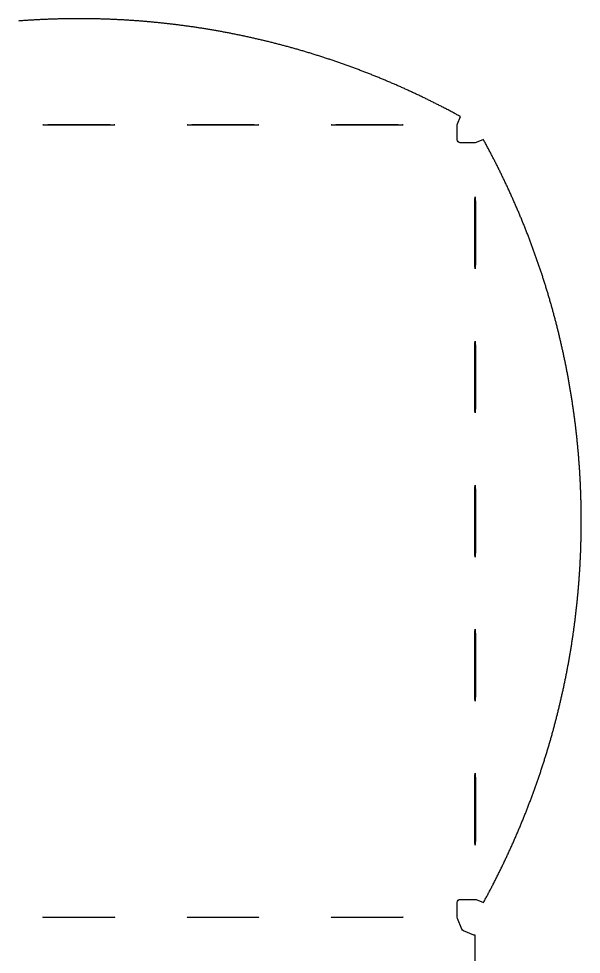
# Model space of a CAD drawing. Header units: metres. Extents: x -73 to 372, y -34 to 331.
# Drawn here: x 133.1 to 169.1, y 142.8 to 202.8 of the extents above; entities that cross this region are included whole.
import ezdxf

# ---------------------------------------------------------------- set-up
doc = ezdxf.new("R2010")
doc.units = ezdxf.units.M

msp = doc.modelspace()

# ---------------------------------------------------------------- linework, layer by layer
for points in [[(162.34, 95.522), (162.34, 144.017), (162.263, 144.032), (161.589, 144.311), (161.525, 144.354), (161.481, 144.419), (161.202, 145.093), (161.187, 145.169), (161.187, 146.122), (161.202, 146.199), (161.246, 146.264), (161.31, 146.307), (161.387, 146.322), (162.34, 146.322), (162.416, 146.307), (162.873, 146.117), (162.902, 146.17), (162.902, 146.17), (162.933, 146.226), (162.933, 146.226), (162.963, 146.282), (162.963, 146.282), (162.994, 146.338), (162.994, 146.338), (163.024, 146.394), (163.024, 146.394), (163.054, 146.45), (163.054, 146.45), (163.085, 146.506), (163.085, 146.506), (163.115, 146.562), (163.115, 146.562), (163.145, 146.618), (163.145, 146.618), (163.175, 146.674), (163.175, 146.674), (163.205, 146.731), (163.205, 146.731), (163.235, 146.787), (163.235, 146.787), (163.264, 146.843), (163.264, 146.843), (163.294, 146.9), (163.294, 146.9), (163.324, 146.956), (163.324, 146.956), (163.353, 147.013), (163.353, 147.013), (163.383, 147.069), (163.383, 147.069), (163.412, 147.126), (163.412, 147.126), (163.442, 147.182), (163.442, 147.182), (163.471, 147.239), (163.471, 147.239), (163.5, 147.296), (163.5, 147.296), (163.53, 147.352), (163.53, 147.352), (163.559, 147.409), (163.559, 147.409), (163.588, 147.466), (163.588, 147.466), (163.617, 147.522), (163.617, 147.522), (163.646, 147.579), (163.646, 147.579), (163.674, 147.636), (163.674, 147.636), (163.703, 147.693), (163.703, 147.693), (163.732, 147.75), (163.732, 147.75), (163.76, 147.807), (163.76, 147.807), (163.789, 147.864), (163.789, 147.864), (163.817, 147.921), (163.817, 147.921), (163.846, 147.978), (163.846, 147.978), (163.874, 148.035), (163.874, 148.035), (163.902, 148.092), (163.902, 148.092), (163.93, 148.15), (163.93, 148.15), (163.959, 148.207), (163.959, 148.207), (163.987, 148.264), (163.987, 148.264), (164.015, 148.321), (164.015, 148.321), (164.042, 148.379), (164.042, 148.379), (164.07, 148.436), (164.07, 148.436), (164.098, 148.493), (164.098, 148.493), (164.126, 148.551), (164.126, 148.551), (164.153, 148.608), (164.153, 148.608), (164.181, 148.666), (164.181, 148.666), (164.208, 148.723), (164.208, 148.723), (164.236, 148.781), (164.236, 148.781), (164.263, 148.839), (164.263, 148.839), (164.29, 148.896), (164.29, 148.896), (164.317, 148.954), (164.317, 148.954), (164.344, 149.012), (164.344, 149.012), (164.371, 149.069), (164.371, 149.069), (164.398, 149.127), (164.398, 149.127), (164.425, 149.185), (164.425, 149.185), (164.452, 149.243), (164.452, 149.243), (164.479, 149.301), (164.479, 149.301), (164.505, 149.359), (164.505, 149.359), (164.532, 149.416), (164.532, 149.416), (164.558, 149.474), (164.558, 149.474), (164.585, 149.532), (164.585, 149.532), (164.611, 149.59), (164.611, 149.59), (164.638, 149.649), (164.638, 149.649), (164.664, 149.707), (164.664, 149.707), (164.69, 149.765), (164.69, 149.765), (164.716, 149.823), (164.716, 149.823), (164.742, 149.881), (164.742, 149.881), (164.768, 149.939), (164.768, 149.939), (164.794, 149.998), (164.794, 149.998), (164.82, 150.056), (164.82, 150.056), (164.845, 150.114), (164.845, 150.114), (164.871, 150.173), (164.871, 150.173), (164.896, 150.231), (164.896, 150.231), (164.922, 150.29), (164.922, 150.29), (164.947, 150.348), (164.947, 150.348), (164.973, 150.407), (164.973, 150.407), (164.998, 150.465), (164.998, 150.465), (165.023, 150.524), (165.023, 150.524), (165.048, 150.582), (165.048, 150.582), (165.073, 150.641), (165.073, 150.641), (165.098, 150.699), (165.098, 150.699), (165.123, 150.758), (165.123, 150.758), (165.148, 150.817), (165.148, 150.817), (165.173, 150.876), (165.173, 150.876), (165.197, 150.934), (165.197, 150.934), (165.222, 150.993), (165.222, 150.993), (165.247, 151.052), (165.247, 151.052), (165.271, 151.111), (165.271, 151.111), (165.295, 151.17), (165.295, 151.17), (165.32, 151.229), (165.32, 151.229), (165.344, 151.288), (165.344, 151.288), (165.368, 151.347), (165.368, 151.347), (165.392, 151.406), (165.392, 151.406), (165.416, 151.465), (165.416, 151.465), (165.44, 151.524), (165.44, 151.524), (165.464, 151.583), (165.464, 151.583), (165.488, 151.642), (165.488, 151.642), (165.512, 151.701), (165.512, 151.701), (165.535, 151.761), (165.535, 151.761), (165.559, 151.82), (165.559, 151.82), (165.582, 151.879), (165.582, 151.879), (165.606, 151.938), (165.606, 151.938), (165.629, 151.998), (165.629, 151.998), (165.652, 152.057), (165.652, 152.057), (165.675, 152.116), (165.675, 152.116), (165.699, 152.176), (165.699, 152.176), (165.722, 152.235), (165.722, 152.235), (165.745, 152.295), (165.745, 152.295), (165.767, 152.354), (165.767, 152.354), (165.79, 152.414), (165.79, 152.414), (165.813, 152.473), (165.813, 152.473), (165.836, 152.533), (165.836, 152.533), (165.858, 152.592), (165.858, 152.592), (165.881, 152.652), (165.881, 152.652), (165.903, 152.712), (165.903, 152.712), (165.926, 152.771), (165.926, 152.771), (165.948, 152.831), (165.948, 152.831), (165.97, 152.891), (165.97, 152.891), (165.992, 152.951), (165.992, 152.951), (166.014, 153.011), (166.014, 153.011), (166.036, 153.07), (166.036, 153.07), (166.058, 153.13), (166.058, 153.13), (166.08, 153.19), (166.08, 153.19), (166.102, 153.25), (166.102, 153.25), (166.124, 153.31), (166.124, 153.31), (166.145, 153.37), (166.145, 153.37), (166.167, 153.43), (166.167, 153.43), (166.188, 153.49), (166.188, 153.49), (166.21, 153.55), (166.21, 153.55), (166.231, 153.61), (166.231, 153.61), (166.252, 153.67), (166.252, 153.67), (166.273, 153.73), (166.273, 153.73), (166.294, 153.79), (166.294, 153.79), (166.316, 153.851), (166.316, 153.851), (166.336, 153.911), (166.336, 153.911), (166.357, 153.971), (166.357, 153.971), (166.378, 154.031), (166.378, 154.031), (166.399, 154.092), (166.399, 154.092), (166.419, 154.152), (166.419, 154.152), (166.44, 154.212), (166.44, 154.212), (166.461, 154.273), (166.461, 154.273), (166.481, 154.333), (166.481, 154.333), (166.501, 154.393), (166.501, 154.394), (166.522, 154.454), (166.522, 154.454), (166.542, 154.514), (166.542, 154.514), (166.562, 154.575), (166.562, 154.575), (166.582, 154.635), (166.582, 154.635), (166.602, 154.696), (166.602, 154.696), (166.622, 154.757), (166.622, 154.757), (166.642, 154.817), (166.642, 154.817), (166.661, 154.878), (166.661, 154.878), (166.681, 154.938), (166.681, 154.938), (166.7, 154.999), (166.7, 154.999), (166.72, 155.06), (166.72, 155.06), (166.739, 155.12), (166.739, 155.12), (166.759, 155.181), (166.759, 155.181), (166.778, 155.242), (166.778, 155.242), (166.797, 155.303), (166.797, 155.303), (166.816, 155.364), (166.816, 155.364), (166.835, 155.424), (166.835, 155.424), (166.854, 155.485), (166.854, 155.485), (166.873, 155.546), (166.873, 155.546), (166.892, 155.607), (166.892, 155.607), (166.911, 155.668), (166.911, 155.668), (166.929, 155.729), (166.929, 155.729), (166.948, 155.79), (166.948, 155.79), (166.967, 155.851), (166.967, 155.851), (166.985, 155.912), (166.985, 155.912), (167.003, 155.973), (167.003, 155.973), (167.022, 156.034), (167.022, 156.034), (167.04, 156.095), (167.04, 156.095), (167.058, 156.156), (167.058, 156.156), (167.076, 156.217), (167.076, 156.217), (167.094, 156.279), (167.094, 156.279), (167.112, 156.34), (167.112, 156.34), (167.13, 156.401), (167.13, 156.401), (167.147, 156.462), (167.147, 156.462), (167.165, 156.524), (167.165, 156.524), (167.183, 156.585), (167.183, 156.585), (167.2, 156.646), (167.2, 156.646), (167.218, 156.707), (167.218, 156.707), (167.235, 156.769), (167.235, 156.769), (167.252, 156.83), (167.252, 156.83), (167.269, 156.891), (167.269, 156.891), (167.287, 156.953), (167.287, 156.953), (167.304, 157.014), (167.304, 157.014), (167.321, 157.076), (167.321, 157.076), (167.337, 157.137), (167.337, 157.137), (167.354, 157.199), (167.354, 157.199), (167.371, 157.26), (167.371, 157.26), (167.388, 157.322), (167.388, 157.322), (167.404, 157.383), (167.404, 157.383), (167.421, 157.445), (167.421, 157.445), (167.437, 157.506), (167.437, 157.507), (167.454, 157.568), (167.454, 157.568), (167.47, 157.63), (167.47, 157.63), (167.486, 157.691), (167.486, 157.691), (167.502, 157.753), (167.502, 157.753), (167.518, 157.815), (167.518, 157.815), (167.534, 157.876), (167.534, 157.877), (167.55, 157.938), (167.55, 157.938), (167.566, 158), (167.566, 158), (167.582, 158.062), (167.582, 158.062), (167.597, 158.124), (167.597, 158.124), (167.613, 158.185), (167.613, 158.185), (167.628, 158.247), (167.628, 158.247), (167.644, 158.309), (167.644, 158.309), (167.659, 158.371), (167.659, 158.371), (167.674, 158.433), (167.674, 158.433), (167.69, 158.495), (167.69, 158.495), (167.705, 158.557), (167.705, 158.557), (167.72, 158.619), (167.72, 158.619), (167.735, 158.681), (167.735, 158.681), (167.75, 158.743), (167.75, 158.743), (167.764, 158.805), (167.764, 158.805), (167.779, 158.867), (167.779, 158.867), (167.794, 158.929), (167.794, 158.929), (167.808, 158.991), (167.808, 158.991), (167.823, 159.053), (167.823, 159.053), (167.837, 159.115), (167.837, 159.115), (167.852, 159.177), (167.852, 159.177), (167.866, 159.239), (167.866, 159.239), (167.88, 159.301), (167.88, 159.301), (167.894, 159.363), (167.894, 159.364), (167.908, 159.426), (167.908, 159.426), (167.922, 159.488), (167.922, 159.488), (167.936, 159.55), (167.936, 159.55), (167.95, 159.612), (167.95, 159.612), (167.963, 159.675), (167.963, 159.675), (167.977, 159.737), (167.977, 159.737), (167.991, 159.799), (167.991, 159.799), (168.004, 159.861), (168.004, 159.861), (168.018, 159.924), (168.018, 159.924), (168.031, 159.986), (168.031, 159.986), (168.044, 160.049), (168.044, 160.049), (168.057, 160.111), (168.057, 160.111), (168.07, 160.173), (168.07, 160.173), (168.083, 160.236), (168.083, 160.236), (168.096, 160.298), (168.096, 160.298), (168.109, 160.361), (168.109, 160.361), (168.122, 160.423), (168.122, 160.423), (168.135, 160.485), (168.135, 160.485), (168.147, 160.548), (168.147, 160.548), (168.16, 160.61), (168.16, 160.61), (168.172, 160.673), (168.172, 160.673), (168.185, 160.736), (168.185, 160.736), (168.197, 160.798), (168.197, 160.798), (168.209, 160.861), (168.209, 160.861), (168.221, 160.923), (168.221, 160.923), (168.233, 160.986), (168.233, 160.986), (168.245, 161.048), (168.245, 161.048), (168.257, 161.111), (168.257, 161.111), (168.269, 161.174), (168.269, 161.174), (168.281, 161.236), (168.281, 161.236), (168.292, 161.299), (168.292, 161.299), (168.304, 161.362), (168.304, 161.362), (168.316, 161.424), (168.316, 161.424), (168.327, 161.487), (168.327, 161.487), (168.338, 161.55), (168.338, 161.55), (168.35, 161.613), (168.35, 161.613), (168.361, 161.675), (168.361, 161.675), (168.372, 161.738), (168.372, 161.738), (168.383, 161.801), (168.383, 161.801), (168.394, 161.864), (168.394, 161.864), (168.405, 161.927), (168.405, 161.927), (168.416, 161.989), (168.416, 161.989), (168.426, 162.052), (168.426, 162.052), (168.437, 162.115), (168.437, 162.115), (168.448, 162.178), (168.448, 162.178), (168.458, 162.241), (168.458, 162.241), (168.469, 162.304), (168.469, 162.304), (168.479, 162.367), (168.479, 162.367), (168.489, 162.43), (168.489, 162.43), (168.499, 162.492), (168.499, 162.492), (168.509, 162.555), (168.509, 162.555), (168.519, 162.618), (168.519, 162.618), (168.529, 162.681), (168.529, 162.681), (168.539, 162.744), (168.539, 162.744), (168.549, 162.807), (168.549, 162.807), (168.559, 162.87), (168.559, 162.87), (168.568, 162.933), (168.568, 162.933), (168.578, 162.996), (168.578, 162.996), (168.587, 163.059), (168.587, 163.059), (168.597, 163.122), (168.597, 163.122), (168.606, 163.186), (168.606, 163.186), (168.615, 163.249), (168.615, 163.249), (168.624, 163.312), (168.624, 163.312), (168.633, 163.375), (168.633, 163.375), (168.642, 163.438), (168.642, 163.438), (168.651, 163.501), (168.651, 163.501), (168.66, 163.564), (168.66, 163.564), (168.669, 163.627), (168.669, 163.627), (168.678, 163.69), (168.678, 163.69), (168.686, 163.754), (168.686, 163.754), (168.695, 163.817), (168.695, 163.817), (168.703, 163.88), (168.703, 163.88), (168.711, 163.943), (168.711, 163.943), (168.72, 164.006), (168.72, 164.006), (168.728, 164.07), (168.728, 164.07), (168.736, 164.133), (168.736, 164.133), (168.744, 164.196), (168.744, 164.196), (168.752, 164.259), (168.752, 164.259), (168.76, 164.323), (168.76, 164.323), (168.768, 164.386), (168.768, 164.386), (168.775, 164.449), (168.775, 164.449), (168.783, 164.512), (168.783, 164.512), (168.791, 164.576), (168.791, 164.576), (168.798, 164.639), (168.798, 164.639), (168.806, 164.702), (168.806, 164.702), (168.813, 164.766), (168.813, 164.766), (168.82, 164.829), (168.82, 164.829), (168.827, 164.892), (168.827, 164.892), (168.834, 164.956), (168.834, 164.956), (168.841, 165.019), (168.841, 165.019), (168.848, 165.082), (168.848, 165.083), (168.855, 165.146), (168.855, 165.146), (168.862, 165.209), (168.862, 165.209), (168.869, 165.273), (168.869, 165.273), (168.875, 165.336), (168.875, 165.336), (168.882, 165.399), (168.882, 165.399), (168.888, 165.463), (168.888, 165.463), (168.895, 165.526), (168.895, 165.526), (168.901, 165.59), (168.901, 165.59), (168.907, 165.653), (168.907, 165.653), (168.913, 165.717), (168.913, 165.717), (168.919, 165.78), (168.919, 165.78), (168.925, 165.844), (168.925, 165.844), (168.931, 165.907), (168.931, 165.907), (168.937, 165.971), (168.937, 165.971), (168.943, 166.034), (168.943, 166.034), (168.948, 166.098), (168.948, 166.098), (168.954, 166.161), (168.954, 166.161), (168.959, 166.225), (168.959, 166.225), (168.965, 166.288), (168.965, 166.288), (168.97, 166.352), (168.97, 166.352), (168.975, 166.415), (168.975, 166.415), (168.981, 166.479), (168.981, 166.479), (168.986, 166.542), (168.986, 166.542), (168.991, 166.606), (168.991, 166.606), (168.996, 166.669), (168.996, 166.669), (169, 166.733), (169, 166.733), (169.005, 166.796), (169.005, 166.796), (169.01, 166.86), (169.01, 166.86), (169.015, 166.924), (169.015, 166.924), (169.019, 166.987), (169.019, 166.987), (169.024, 167.051), (169.024, 167.051), (169.028, 167.114), (169.028, 167.114), (169.032, 167.178), (169.032, 167.178), (169.036, 167.242), (169.036, 167.242), (169.041, 167.305), (169.041, 167.305), (169.045, 167.369), (169.045, 167.369), (169.049, 167.432), (169.049, 167.433), (169.052, 167.496), (169.052, 167.496), (169.056, 167.56), (169.056, 167.56), (169.06, 167.623), (169.06, 167.623), (169.064, 167.687), (169.064, 167.687), (169.067, 167.751), (169.067, 167.751), (169.071, 167.814), (169.071, 167.814), (169.074, 167.878), (169.074, 167.878), (169.077, 167.942), (169.077, 167.942), (169.081, 168.005), (169.081, 168.005), (169.084, 168.069), (169.084, 168.069), (169.087, 168.133), (169.087, 168.133), (169.09, 168.196), (169.09, 168.196), (169.093, 168.26), (169.093, 168.26), (169.096, 168.324), (169.096, 168.324), (169.099, 168.387), (169.099, 168.387), (169.101, 168.451), (169.101, 168.451), (169.104, 168.515), (169.104, 168.515), (169.106, 168.578), (169.106, 168.579), (169.109, 168.642), (169.109, 168.642), (169.111, 168.706), (169.111, 168.706), (169.114, 168.77), (169.114, 168.77), (169.116, 168.833), (169.116, 168.833), (169.118, 168.897), (169.118, 168.897), (169.12, 168.961), (169.12, 168.961), (169.122, 169.024), (169.122, 169.024), (169.124, 169.088), (169.124, 169.088), (169.126, 169.152), (169.126, 169.152), (169.127, 169.216), (169.127, 169.216), (169.129, 169.279), (169.129, 169.279), (169.131, 169.343), (169.131, 169.343), (169.132, 169.407), (169.132, 169.407), (169.134, 169.471), (169.134, 169.471), (169.135, 169.534), (169.135, 169.534), (169.136, 169.598), (169.136, 169.598), (169.137, 169.662), (169.137, 169.662), (169.138, 169.726), (169.138, 169.726), (169.14, 169.789), (169.14, 169.789), (169.14, 169.853), (169.14, 169.853), (169.141, 169.917), (169.141, 169.917), (169.142, 169.98), (169.142, 169.981), (169.143, 170.044), (169.143, 170.044), (169.143, 170.108), (169.143, 170.108), (169.144, 170.172), (169.144, 170.172), (169.144, 170.235), (169.144, 170.235), (169.145, 170.299), (169.145, 170.299), (169.145, 170.363), (169.145, 170.363), (169.145, 170.427), (169.145, 170.427), (169.145, 170.49), (169.145, 170.49), (169.146, 170.554), (169.146, 170.554), (169.145, 170.618), (169.145, 170.618), (169.145, 170.682), (169.145, 170.682), (169.145, 170.745), (169.145, 170.745), (169.145, 170.809), (169.145, 170.809), (169.145, 170.873), (169.145, 170.873), (169.144, 170.937), (169.144, 170.937), (169.144, 171), (169.144, 171), (169.143, 171.064), (169.143, 171.064), (169.142, 171.128), (169.142, 171.128), (169.142, 171.192), (169.142, 171.192), (169.141, 171.255), (169.141, 171.255), (169.14, 171.319), (169.14, 171.319), (169.139, 171.383), (169.139, 171.383), (169.138, 171.447), (169.138, 171.447), (169.137, 171.51), (169.137, 171.51), (169.136, 171.574), (169.136, 171.574), (169.134, 171.638), (169.134, 171.638), (169.133, 171.702), (169.133, 171.702), (169.131, 171.765), (169.131, 171.765), (169.13, 171.829), (169.13, 171.829), (169.128, 171.893), (169.128, 171.893), (169.127, 171.957), (169.127, 171.957), (169.125, 172.02), (169.125, 172.02), (169.123, 172.084), (169.123, 172.084), (169.121, 172.148), (169.121, 172.148), (169.119, 172.211), (169.119, 172.211), (169.117, 172.275), (169.117, 172.275), (169.115, 172.339), (169.115, 172.339), (169.112, 172.403), (169.112, 172.403), (169.11, 172.466), (169.11, 172.466), (169.108, 172.53), (169.108, 172.53), (169.105, 172.594), (169.105, 172.594), (169.103, 172.657), (169.103, 172.657), (169.1, 172.721), (169.1, 172.721), (169.097, 172.785), (169.097, 172.785), (169.094, 172.848), (169.094, 172.848), (169.091, 172.912), (169.091, 172.912), (169.088, 172.976), (169.088, 172.976), (169.085, 173.039), (169.085, 173.039), (169.082, 173.103), (169.082, 173.103), (169.079, 173.167), (169.079, 173.167), (169.076, 173.23), (169.076, 173.23), (169.072, 173.294), (169.072, 173.294), (169.069, 173.358), (169.069, 173.358), (169.065, 173.421), (169.065, 173.421), (169.062, 173.485), (169.062, 173.485), (169.058, 173.549), (169.058, 173.549), (169.054, 173.612), (169.054, 173.612), (169.05, 173.676), (169.05, 173.676), (169.046, 173.74), (169.046, 173.74), (169.042, 173.803), (169.042, 173.803), (169.038, 173.867), (169.038, 173.867), (169.034, 173.93), (169.034, 173.931), (169.03, 173.994), (169.03, 173.994), (169.026, 174.058), (169.026, 174.058), (169.021, 174.121), (169.021, 174.121), (169.017, 174.185), (169.017, 174.185), (169.012, 174.248), (169.012, 174.248), (169.007, 174.312), (169.007, 174.312), (169.003, 174.376), (169.003, 174.376), (168.998, 174.439), (168.998, 174.439), (168.993, 174.503), (168.993, 174.503), (168.988, 174.566), (168.988, 174.566), (168.983, 174.63), (168.983, 174.63), (168.978, 174.693), (168.978, 174.693), (168.973, 174.757), (168.973, 174.757), (168.967, 174.82), (168.967, 174.82), (168.962, 174.884), (168.962, 174.884), (168.957, 174.948), (168.957, 174.948), (168.951, 175.011), (168.951, 175.011), (168.945, 175.075), (168.945, 175.075), (168.94, 175.138), (168.94, 175.138), (168.934, 175.201), (168.934, 175.202), (168.928, 175.265), (168.928, 175.265), (168.922, 175.328), (168.922, 175.328), (168.916, 175.392), (168.916, 175.392), (168.91, 175.455), (168.91, 175.455), (168.904, 175.519), (168.904, 175.519), (168.898, 175.582), (168.898, 175.582), (168.891, 175.646), (168.891, 175.646), (168.885, 175.709), (168.885, 175.709), (168.878, 175.773), (168.878, 175.773), (168.872, 175.836), (168.872, 175.836), (168.865, 175.899), (168.865, 175.899), (168.858, 175.963), (168.858, 175.963), (168.852, 176.026), (168.852, 176.026), (168.845, 176.09), (168.845, 176.09), (168.838, 176.153), (168.838, 176.153), (168.831, 176.216), (168.831, 176.216), (168.824, 176.28), (168.824, 176.28), (168.816, 176.343), (168.816, 176.343), (168.809, 176.406), (168.809, 176.406), (168.802, 176.47), (168.802, 176.47), (168.794, 176.533), (168.794, 176.533), (168.787, 176.596), (168.787, 176.596), (168.779, 176.659), (168.779, 176.66), (168.771, 176.723), (168.771, 176.723), (168.764, 176.786), (168.764, 176.786), (168.756, 176.849), (168.756, 176.849), (168.748, 176.913), (168.748, 176.913), (168.74, 176.976), (168.74, 176.976), (168.732, 177.039), (168.732, 177.039), (168.724, 177.102), (168.724, 177.102), (168.715, 177.165), (168.715, 177.166), (168.707, 177.229), (168.707, 177.229), (168.699, 177.292), (168.699, 177.292), (168.69, 177.355), (168.69, 177.355), (168.682, 177.418), (168.682, 177.418), (168.673, 177.481), (168.673, 177.481), (168.664, 177.545), (168.664, 177.545), (168.656, 177.608), (168.656, 177.608), (168.647, 177.671), (168.647, 177.671), (168.638, 177.734), (168.638, 177.734), (168.629, 177.797), (168.629, 177.797), (168.62, 177.86), (168.62, 177.86), (168.61, 177.923), (168.61, 177.923), (168.601, 177.986), (168.601, 177.986), (168.592, 178.049), (168.592, 178.049), (168.582, 178.112), (168.582, 178.112), (168.573, 178.175), (168.573, 178.175), (168.563, 178.238), (168.563, 178.238), (168.554, 178.301), (168.554, 178.302), (168.544, 178.364), (168.544, 178.365), (168.534, 178.427), (168.534, 178.427), (168.524, 178.49), (168.524, 178.49), (168.514, 178.553), (168.514, 178.553), (168.504, 178.616), (168.504, 178.616), (168.494, 178.679), (168.494, 178.679), (168.484, 178.742), (168.484, 178.742), (168.473, 178.805), (168.473, 178.805), (168.463, 178.868), (168.463, 178.868), (168.453, 178.931), (168.453, 178.931), (168.442, 178.994), (168.442, 178.994), (168.432, 179.057), (168.432, 179.057), (168.421, 179.12), (168.421, 179.12), (168.41, 179.182), (168.41, 179.182), (168.399, 179.245), (168.399, 179.245), (168.388, 179.308), (168.388, 179.308), (168.377, 179.371), (168.377, 179.371), (168.366, 179.434), (168.366, 179.434), (168.355, 179.496), (168.355, 179.496), (168.344, 179.559), (168.344, 179.559), (168.332, 179.622), (168.332, 179.622), (168.321, 179.685), (168.321, 179.685), (168.31, 179.747), (168.31, 179.747), (168.298, 179.81), (168.298, 179.81), (168.286, 179.873), (168.286, 179.873), (168.275, 179.935), (168.275, 179.935), (168.263, 179.998), (168.263, 179.998), (168.251, 180.061), (168.251, 180.061), (168.239, 180.123), (168.239, 180.123), (168.227, 180.186), (168.227, 180.186), (168.215, 180.248), (168.215, 180.248), (168.203, 180.311), (168.203, 180.311), (168.19, 180.373), (168.19, 180.374), (168.178, 180.436), (168.178, 180.436), (168.166, 180.499), (168.166, 180.499), (168.153, 180.561), (168.153, 180.561), (168.141, 180.624), (168.141, 180.624), (168.128, 180.686), (168.128, 180.686), (168.115, 180.749), (168.115, 180.749), (168.102, 180.811), (168.102, 180.811), (168.09, 180.873), (168.09, 180.873), (168.077, 180.936), (168.077, 180.936), (168.064, 180.998), (168.064, 180.998), (168.05, 181.061), (168.05, 181.061), (168.037, 181.123), (168.037, 181.123), (168.024, 181.185), (168.024, 181.185), (168.011, 181.248), (168.011, 181.248), (167.997, 181.31), (167.997, 181.31), (167.984, 181.372), (167.984, 181.372), (167.97, 181.435), (167.97, 181.435), (167.956, 181.497), (167.956, 181.497), (167.943, 181.559), (167.943, 181.559), (167.929, 181.621), (167.929, 181.621), (167.915, 181.684), (167.915, 181.684), (167.901, 181.746), (167.901, 181.746), (167.887, 181.808), (167.887, 181.808), (167.873, 181.87), (167.873, 181.87), (167.858, 181.932), (167.858, 181.932), (167.844, 181.994), (167.844, 181.994), (167.83, 182.056), (167.83, 182.056), (167.815, 182.119), (167.815, 182.119), (167.801, 182.181), (167.801, 182.181), (167.786, 182.243), (167.786, 182.243), (167.771, 182.305), (167.771, 182.305), (167.757, 182.367), (167.757, 182.367), (167.742, 182.429), (167.742, 182.429), (167.727, 182.491), (167.727, 182.491), (167.712, 182.553), (167.712, 182.553), (167.697, 182.615), (167.697, 182.615), (167.682, 182.676), (167.682, 182.676), (167.666, 182.738), (167.666, 182.738), (167.651, 182.8), (167.651, 182.8), (167.636, 182.862), (167.636, 182.862), (167.62, 182.924), (167.62, 182.924), (167.605, 182.986), (167.605, 182.986), (167.589, 183.048), (167.589, 183.048), (167.573, 183.109), (167.573, 183.109), (167.558, 183.171), (167.558, 183.171), (167.542, 183.233), (167.542, 183.233), (167.526, 183.295), (167.526, 183.295), (167.51, 183.356), (167.51, 183.356), (167.494, 183.418), (167.494, 183.418), (167.478, 183.48), (167.478, 183.48), (167.461, 183.541), (167.461, 183.541), (167.445, 183.603), (167.445, 183.603), (167.429, 183.665), (167.429, 183.665), (167.412, 183.726), (167.412, 183.726), (167.396, 183.788), (167.396, 183.788), (167.379, 183.849), (167.379, 183.849), (167.362, 183.911), (167.362, 183.911), (167.346, 183.972), (167.346, 183.972), (167.329, 184.034), (167.329, 184.034), (167.312, 184.095), (167.312, 184.095), (167.295, 184.157), (167.295, 184.157), (167.278, 184.218), (167.278, 184.218), (167.26, 184.279), (167.26, 184.279), (167.243, 184.341), (167.243, 184.341), (167.226, 184.402), (167.226, 184.402), (167.209, 184.464), (167.209, 184.464), (167.191, 184.525), (167.191, 184.525), (167.174, 184.586), (167.174, 184.586), (167.156, 184.647), (167.156, 184.647), (167.138, 184.709), (167.138, 184.709), (167.12, 184.77), (167.12, 184.77), (167.103, 184.831), (167.103, 184.831), (167.085, 184.892), (167.085, 184.892), (167.067, 184.953), (167.067, 184.953), (167.049, 185.015), (167.049, 185.015), (167.03, 185.076), (167.03, 185.076), (167.012, 185.137), (167.012, 185.137), (166.994, 185.198), (166.994, 185.198), (166.975, 185.259), (166.975, 185.259), (166.957, 185.32), (166.957, 185.32), (166.938, 185.381), (166.938, 185.381), (166.92, 185.442), (166.92, 185.442), (166.901, 185.503), (166.901, 185.503), (166.882, 185.564), (166.882, 185.564), (166.863, 185.625), (166.863, 185.625), (166.844, 185.685), (166.844, 185.685), (166.825, 185.746), (166.825, 185.746), (166.806, 185.807), (166.806, 185.807), (166.787, 185.868), (166.787, 185.868), (166.768, 185.929), (166.768, 185.929), (166.749, 185.989), (166.749, 185.989), (166.729, 186.05), (166.729, 186.05), (166.71, 186.111), (166.71, 186.111), (166.69, 186.172), (166.69, 186.172), (166.671, 186.232), (166.671, 186.232), (166.651, 186.293), (166.651, 186.293), (166.631, 186.353), (166.631, 186.353), (166.611, 186.414), (166.611, 186.414), (166.591, 186.475), (166.591, 186.475), (166.571, 186.535), (166.571, 186.535), (166.551, 186.596), (166.551, 186.596), (166.531, 186.656), (166.531, 186.656), (166.511, 186.717), (166.511, 186.717), (166.491, 186.777), (166.491, 186.777), (166.47, 186.837), (166.47, 186.837), (166.45, 186.898), (166.45, 186.898), (166.429, 186.958), (166.429, 186.958), (166.409, 187.018), (166.409, 187.018), (166.388, 187.079), (166.388, 187.079), (166.367, 187.139), (166.367, 187.139), (166.346, 187.199), (166.346, 187.199), (166.326, 187.259), (166.326, 187.26), (166.305, 187.32), (166.305, 187.32), (166.284, 187.38), (166.284, 187.38), (166.262, 187.44), (166.262, 187.44), (166.241, 187.5), (166.241, 187.5), (166.22, 187.56), (166.22, 187.56), (166.199, 187.62), (166.199, 187.62), (166.177, 187.68), (166.177, 187.68), (166.156, 187.74), (166.156, 187.74), (166.134, 187.8), (166.134, 187.8), (166.112, 187.86), (166.112, 187.86), (166.091, 187.92), (166.091, 187.92), (166.069, 187.98), (166.069, 187.98), (166.047, 188.04), (166.047, 188.04), (166.025, 188.1), (166.025, 188.1), (166.003, 188.16), (166.003, 188.16), (165.981, 188.219), (165.981, 188.219), (165.959, 188.279), (165.959, 188.279), (165.936, 188.339), (165.936, 188.339), (165.914, 188.399), (165.914, 188.399), (165.892, 188.458), (165.892, 188.458), (165.869, 188.518), (165.869, 188.518), (165.847, 188.578), (165.847, 188.578), (165.824, 188.637), (165.824, 188.637), (165.801, 188.697), (165.801, 188.697), (165.778, 188.756), (165.778, 188.756), (165.756, 188.816), (165.756, 188.816), (165.733, 188.875), (165.733, 188.875), (165.71, 188.935), (165.71, 188.935), (165.687, 188.994), (165.687, 188.994), (165.663, 189.054), (165.663, 189.054), (165.64, 189.113), (165.64, 189.113), (165.617, 189.172), (165.617, 189.172), (165.593, 189.232), (165.593, 189.232), (165.57, 189.291), (165.57, 189.291), (165.546, 189.35), (165.546, 189.35), (165.523, 189.409), (165.523, 189.409), (165.499, 189.469), (165.499, 189.469), (165.475, 189.528), (165.475, 189.528), (165.452, 189.587), (165.452, 189.587), (165.428, 189.646), (165.428, 189.646), (165.404, 189.705), (165.404, 189.705), (165.38, 189.764), (165.38, 189.764), (165.356, 189.823), (165.356, 189.823), (165.331, 189.882), (165.331, 189.882), (165.307, 189.941), (165.307, 189.941), (165.283, 190), (165.283, 190), (165.258, 190.059), (165.258, 190.059), (165.234, 190.118), (165.234, 190.118), (165.209, 190.176), (165.209, 190.176), (165.185, 190.235), (165.185, 190.235), (165.16, 190.294), (165.16, 190.294), (165.135, 190.353), (165.135, 190.353), (165.11, 190.411), (165.11, 190.411), (165.085, 190.47), (165.085, 190.47), (165.06, 190.529), (165.06, 190.529), (165.035, 190.587), (165.035, 190.587), (165.01, 190.646), (165.01, 190.646), (164.985, 190.704), (164.985, 190.704), (164.959, 190.763), (164.959, 190.763), (164.934, 190.821), (164.934, 190.821), (164.909, 190.88), (164.909, 190.88), (164.883, 190.938), (164.883, 190.938), (164.858, 190.997), (164.858, 190.997), (164.832, 191.055), (164.832, 191.055), (164.806, 191.113), (164.806, 191.113), (164.78, 191.172), (164.78, 191.172), (164.754, 191.23), (164.754, 191.23), (164.728, 191.288), (164.728, 191.288), (164.702, 191.346), (164.702, 191.346), (164.676, 191.404), (164.676, 191.404), (164.65, 191.463), (164.65, 191.463), (164.624, 191.521), (164.624, 191.521), (164.598, 191.579), (164.598, 191.579), (164.571, 191.637), (164.571, 191.637), (164.545, 191.695), (164.545, 191.695), (164.518, 191.753), (164.518, 191.753), (164.492, 191.811), (164.492, 191.811), (164.465, 191.869), (164.465, 191.869), (164.438, 191.926), (164.438, 191.926), (164.411, 191.984), (164.411, 191.984), (164.384, 192.042), (164.384, 192.042), (164.357, 192.1), (164.357, 192.1), (164.33, 192.157), (164.33, 192.158), (164.303, 192.215), (164.303, 192.215), (164.276, 192.273), (164.276, 192.273), (164.249, 192.33), (164.249, 192.33), (164.221, 192.388), (164.221, 192.388), (164.194, 192.446), (164.194, 192.446), (164.166, 192.503), (164.166, 192.503), (164.139, 192.561), (164.139, 192.561), (164.111, 192.618), (164.111, 192.618), (164.084, 192.675), (164.084, 192.675), (164.056, 192.733), (164.056, 192.733), (164.028, 192.79), (164.028, 192.79), (164, 192.848), (164, 192.848), (163.972, 192.905), (163.972, 192.905), (163.944, 192.962), (163.944, 192.962), (163.916, 193.019), (163.916, 193.019), (163.888, 193.076), (163.888, 193.076), (163.859, 193.134), (163.859, 193.134), (163.831, 193.191), (163.831, 193.191), (163.803, 193.248), (163.803, 193.248), (163.774, 193.305), (163.774, 193.305), (163.745, 193.362), (163.745, 193.362), (163.717, 193.419), (163.717, 193.419), (163.688, 193.476), (163.688, 193.476), (163.659, 193.532), (163.659, 193.532), (163.63, 193.589), (163.63, 193.589), (163.602, 193.646), (163.602, 193.646), (163.573, 193.703), (163.573, 193.703), (163.543, 193.76), (163.543, 193.76), (163.514, 193.816), (163.514, 193.816), (163.485, 193.873), (163.485, 193.873), (163.456, 193.93), (163.456, 193.93), (163.427, 193.986), (163.427, 193.986), (163.397, 194.043), (163.397, 194.043), (163.368, 194.099), (163.368, 194.099), (163.338, 194.156), (163.338, 194.156), (163.308, 194.212), (163.308, 194.212), (163.279, 194.269), (163.279, 194.269), (163.249, 194.325), (163.249, 194.325), (163.219, 194.381), (163.219, 194.381), (163.189, 194.438), (163.189, 194.438), (163.159, 194.494), (163.159, 194.494), (163.129, 194.55), (163.129, 194.55), (163.099, 194.606), (163.099, 194.606), (163.069, 194.662), (163.069, 194.662), (163.039, 194.719), (163.039, 194.719), (163.008, 194.775), (163.008, 194.775), (162.978, 194.831), (162.978, 194.831), (162.947, 194.887), (162.947, 194.887), (162.917, 194.943), (162.917, 194.943), (162.886, 194.998), (162.886, 194.998), (162.873, 195.022), (162.416, 194.832), (162.34, 194.817), (161.387, 194.817), (161.31, 194.832), (161.246, 194.875), (161.202, 194.94), (161.187, 195.017), (161.187, 195.969), (161.202, 196.046), (161.392, 196.503), (161.339, 196.532), (161.339, 196.532), (161.284, 196.563), (161.284, 196.563), (161.228, 196.593), (161.228, 196.593), (161.172, 196.624), (161.172, 196.624), (161.115, 196.654), (161.115, 196.654), (161.059, 196.684), (161.059, 196.684), (161.003, 196.714), (161.003, 196.714), (160.947, 196.745), (160.947, 196.745), (160.891, 196.775), (160.891, 196.775), (160.835, 196.805), (160.835, 196.805), (160.778, 196.835), (160.778, 196.835), (160.722, 196.865), (160.722, 196.865), (160.666, 196.894), (160.666, 196.894), (160.609, 196.924), (160.609, 196.924), (160.553, 196.954), (160.553, 196.954), (160.496, 196.983), (160.496, 196.983), (160.44, 197.013), (160.44, 197.013), (160.383, 197.042), (160.383, 197.042), (160.327, 197.072), (160.327, 197.072), (160.27, 197.101), (160.27, 197.101), (160.214, 197.13), (160.214, 197.13), (160.157, 197.159), (160.157, 197.159), (160.1, 197.189), (160.1, 197.189), (160.043, 197.218), (160.043, 197.218), (159.987, 197.247), (159.987, 197.247), (159.93, 197.275), (159.93, 197.275), (159.873, 197.304), (159.873, 197.304), (159.816, 197.333), (159.816, 197.333), (159.759, 197.362), (159.759, 197.362), (159.702, 197.39), (159.702, 197.39), (159.645, 197.419), (159.645, 197.419), (159.588, 197.447), (159.588, 197.447), (159.531, 197.476), (159.531, 197.476), (159.474, 197.504), (159.474, 197.504), (159.417, 197.532), (159.417, 197.532), (159.36, 197.56), (159.36, 197.56), (159.302, 197.588), (159.302, 197.588), (159.245, 197.616), (159.245, 197.616), (159.188, 197.644), (159.188, 197.644), (159.13, 197.672), (159.13, 197.672), (159.073, 197.7), (159.073, 197.7), (159.016, 197.728), (159.016, 197.728), (158.958, 197.756), (158.958, 197.756), (158.901, 197.783), (158.901, 197.783), (158.843, 197.811), (158.843, 197.811), (158.786, 197.838), (158.786, 197.838), (158.728, 197.865), (158.728, 197.865), (158.671, 197.893), (158.671, 197.893), (158.613, 197.92), (158.613, 197.92), (158.555, 197.947), (158.555, 197.947), (158.498, 197.974), (158.498, 197.974), (158.44, 198.001), (158.44, 198.001), (158.382, 198.028), (158.382, 198.028), (158.324, 198.055), (158.324, 198.055), (158.266, 198.082), (158.266, 198.082), (158.208, 198.109), (158.208, 198.109), (158.151, 198.135), (158.151, 198.135), (158.093, 198.162), (158.093, 198.162), (158.035, 198.188), (158.035, 198.188), (157.977, 198.215), (157.977, 198.215), (157.919, 198.241), (157.919, 198.241), (157.861, 198.267), (157.861, 198.267), (157.802, 198.294), (157.802, 198.294), (157.744, 198.32), (157.744, 198.32), (157.686, 198.346), (157.686, 198.346), (157.628, 198.372), (157.628, 198.372), (157.57, 198.398), (157.57, 198.398), (157.511, 198.424), (157.511, 198.424), (157.453, 198.449), (157.453, 198.449), (157.395, 198.475), (157.395, 198.475), (157.336, 198.501), (157.336, 198.501), (157.278, 198.526), (157.278, 198.526), (157.22, 198.552), (157.22, 198.552), (157.161, 198.577), (157.161, 198.577), (157.103, 198.603), (157.103, 198.603), (157.044, 198.628), (157.044, 198.628), (156.985, 198.653), (156.985, 198.653), (156.927, 198.678), (156.927, 198.678), (156.868, 198.703), (156.868, 198.703), (156.81, 198.728), (156.81, 198.728), (156.751, 198.753), (156.751, 198.753), (156.692, 198.778), (156.692, 198.778), (156.633, 198.803), (156.633, 198.803), (156.575, 198.827), (156.575, 198.827), (156.516, 198.852), (156.516, 198.852), (156.457, 198.876), (156.457, 198.876), (156.398, 198.901), (156.398, 198.901), (156.339, 198.925), (156.339, 198.925), (156.28, 198.95), (156.28, 198.95), (156.221, 198.974), (156.221, 198.974), (156.162, 198.998), (156.162, 198.998), (156.103, 199.022), (156.103, 199.022), (156.044, 199.046), (156.044, 199.046), (155.985, 199.07), (155.985, 199.07), (155.926, 199.094), (155.926, 199.094), (155.867, 199.118), (155.867, 199.118), (155.808, 199.141), (155.808, 199.141), (155.749, 199.165), (155.749, 199.165), (155.689, 199.189), (155.689, 199.189), (155.63, 199.212), (155.63, 199.212), (155.571, 199.236), (155.571, 199.236), (155.511, 199.259), (155.511, 199.259), (155.452, 199.282), (155.452, 199.282), (155.393, 199.305), (155.393, 199.305), (155.333, 199.328), (155.333, 199.328), (155.274, 199.351), (155.274, 199.351), (155.214, 199.374), (155.214, 199.374), (155.155, 199.397), (155.155, 199.397), (155.095, 199.42), (155.095, 199.42), (155.036, 199.443), (155.036, 199.443), (154.976, 199.466), (154.976, 199.466), (154.917, 199.488), (154.917, 199.488), (154.857, 199.511), (154.857, 199.511), (154.797, 199.533), (154.797, 199.533), (154.738, 199.556), (154.738, 199.556), (154.678, 199.578), (154.678, 199.578), (154.618, 199.6), (154.618, 199.6), (154.558, 199.622), (154.558, 199.622), (154.499, 199.644), (154.499, 199.644), (154.439, 199.666), (154.439, 199.666), (154.379, 199.688), (154.379, 199.688), (154.319, 199.71), (154.319, 199.71), (154.259, 199.732), (154.259, 199.732), (154.199, 199.754), (154.199, 199.754), (154.139, 199.775), (154.139, 199.775), (154.079, 199.797), (154.079, 199.797), (154.019, 199.818), (154.019, 199.818), (153.959, 199.84), (153.959, 199.84), (153.899, 199.861), (153.899, 199.861), (153.839, 199.882), (153.839, 199.882), (153.779, 199.903), (153.779, 199.903), (153.719, 199.924), (153.719, 199.924), (153.658, 199.945), (153.658, 199.945), (153.598, 199.966), (153.598, 199.966), (153.538, 199.987), (153.538, 199.987), (153.478, 200.008), (153.478, 200.008), (153.417, 200.029), (153.417, 200.029), (153.357, 200.049), (153.357, 200.049), (153.297, 200.07), (153.297, 200.07), (153.236, 200.09), (153.236, 200.09), (153.176, 200.111), (153.176, 200.111), (153.116, 200.131), (153.116, 200.131), (153.055, 200.151), (153.055, 200.151), (152.995, 200.172), (152.995, 200.172), (152.934, 200.192), (152.934, 200.192), (152.874, 200.212), (152.874, 200.212), (152.813, 200.232), (152.813, 200.232), (152.753, 200.252), (152.753, 200.252), (152.692, 200.271), (152.692, 200.271), (152.631, 200.291), (152.631, 200.291), (152.571, 200.311), (152.571, 200.311), (152.51, 200.33), (152.51, 200.33), (152.449, 200.35), (152.449, 200.35), (152.389, 200.369), (152.389, 200.369), (152.328, 200.389), (152.328, 200.389), (152.267, 200.408), (152.267, 200.408), (152.206, 200.427), (152.206, 200.427), (152.146, 200.446), (152.145, 200.446), (152.085, 200.465), (152.085, 200.465), (152.024, 200.484), (152.024, 200.484), (151.963, 200.503), (151.963, 200.503), (151.902, 200.522), (151.902, 200.522), (151.841, 200.541), (151.841, 200.541), (151.78, 200.559), (151.78, 200.559), (151.719, 200.578), (151.719, 200.578), (151.658, 200.596), (151.658, 200.596), (151.597, 200.615), (151.597, 200.615), (151.536, 200.633), (151.536, 200.633), (151.475, 200.652), (151.475, 200.652), (151.414, 200.67), (151.414, 200.67), (151.353, 200.688), (151.353, 200.688), (151.292, 200.706), (151.292, 200.706), (151.23, 200.724), (151.23, 200.724), (151.169, 200.742), (151.169, 200.742), (151.108, 200.76), (151.108, 200.76), (151.047, 200.777), (151.047, 200.777), (150.986, 200.795), (150.986, 200.795), (150.924, 200.813), (150.924, 200.813), (150.863, 200.83), (150.863, 200.83), (150.802, 200.848), (150.802, 200.848), (150.74, 200.865), (150.74, 200.865), (150.679, 200.882), (150.679, 200.882), (150.618, 200.899), (150.618, 200.899), (150.556, 200.916), (150.556, 200.916), (150.495, 200.934), (150.495, 200.934), (150.433, 200.95), (150.433, 200.95), (150.372, 200.967), (150.372, 200.967), (150.31, 200.984), (150.31, 200.984), (150.249, 201.001), (150.249, 201.001), (150.187, 201.018), (150.187, 201.018), (150.126, 201.034), (150.126, 201.034), (150.064, 201.051), (150.064, 201.051), (150.003, 201.067), (150.003, 201.067), (149.941, 201.083), (149.941, 201.083), (149.879, 201.1), (149.879, 201.1), (149.818, 201.116), (149.818, 201.116), (149.756, 201.132), (149.756, 201.132), (149.694, 201.148), (149.694, 201.148), (149.633, 201.164), (149.633, 201.164), (149.571, 201.18), (149.571, 201.18), (149.509, 201.196), (149.509, 201.196), (149.447, 201.212), (149.447, 201.212), (149.386, 201.227), (149.386, 201.227), (149.324, 201.243), (149.324, 201.243), (149.262, 201.258), (149.262, 201.258), (149.2, 201.274), (149.2, 201.274), (149.138, 201.289), (149.138, 201.289), (149.076, 201.304), (149.076, 201.304), (149.014, 201.32), (149.014, 201.32), (148.952, 201.335), (148.952, 201.335), (148.89, 201.35), (148.89, 201.35), (148.828, 201.365), (148.828, 201.365), (148.766, 201.379), (148.766, 201.379), (148.704, 201.394), (148.704, 201.394), (148.642, 201.409), (148.642, 201.409), (148.58, 201.424), (148.58, 201.424), (148.518, 201.438), (148.518, 201.438), (148.456, 201.453), (148.456, 201.453), (148.394, 201.467), (148.394, 201.467), (148.332, 201.481), (148.332, 201.481), (148.27, 201.496), (148.27, 201.496), (148.208, 201.51), (148.208, 201.51), (148.146, 201.524), (148.146, 201.524), (148.083, 201.538), (148.083, 201.538), (148.021, 201.552), (148.021, 201.552), (147.959, 201.566), (147.959, 201.566), (147.897, 201.58), (147.897, 201.58), (147.834, 201.593), (147.834, 201.593), (147.772, 201.607), (147.772, 201.607), (147.71, 201.621), (147.71, 201.621), (147.648, 201.634), (147.648, 201.634), (147.585, 201.647), (147.585, 201.647), (147.523, 201.661), (147.523, 201.661), (147.461, 201.674), (147.461, 201.674), (147.398, 201.687), (147.398, 201.687), (147.336, 201.7), (147.336, 201.7), (147.273, 201.713), (147.273, 201.713), (147.211, 201.726), (147.211, 201.726), (147.149, 201.739), (147.149, 201.739), (147.086, 201.752), (147.086, 201.752), (147.024, 201.764), (147.024, 201.764), (146.961, 201.777), (146.961, 201.777), (146.899, 201.79), (146.899, 201.79), (146.836, 201.802), (146.836, 201.802), (146.774, 201.814), (146.774, 201.814), (146.711, 201.827), (146.711, 201.827), (146.648, 201.839), (146.648, 201.839), (146.586, 201.851), (146.586, 201.851), (146.523, 201.863), (146.523, 201.863), (146.461, 201.875), (146.461, 201.875), (146.398, 201.887), (146.398, 201.887), (146.335, 201.899), (146.335, 201.899), (146.273, 201.911), (146.273, 201.911), (146.21, 201.922), (146.21, 201.922), (146.147, 201.934), (146.147, 201.934), (146.085, 201.945), (146.085, 201.945), (146.022, 201.957), (146.022, 201.957), (145.959, 201.968), (145.959, 201.968), (145.896, 201.98), (145.896, 201.98), (145.834, 201.991), (145.834, 201.991), (145.771, 202.002), (145.771, 202.002), (145.708, 202.013), (145.708, 202.013), (145.645, 202.024), (145.645, 202.024), (145.583, 202.035), (145.583, 202.035), (145.52, 202.046), (145.52, 202.046), (145.457, 202.056), (145.457, 202.056), (145.394, 202.067), (145.394, 202.067), (145.331, 202.078), (145.331, 202.078), (145.268, 202.088), (145.268, 202.088), (145.205, 202.098), (145.205, 202.098), (145.142, 202.109), (145.142, 202.109), (145.08, 202.119), (145.08, 202.119), (145.017, 202.129), (145.017, 202.129), (144.954, 202.139), (144.954, 202.139), (144.891, 202.149), (144.891, 202.149), (144.828, 202.159), (144.828, 202.159), (144.765, 202.169), (144.765, 202.169), (144.702, 202.179), (144.702, 202.179), (144.639, 202.189), (144.639, 202.189), (144.576, 202.198), (144.576, 202.198), (144.513, 202.208), (144.513, 202.208), (144.45, 202.217), (144.45, 202.217), (144.387, 202.227), (144.387, 202.227), (144.324, 202.236), (144.324, 202.236), (144.26, 202.245), (144.26, 202.245), (144.197, 202.254), (144.197, 202.254), (144.134, 202.263), (144.134, 202.263), (144.071, 202.272), (144.071, 202.272), (144.008, 202.281), (144.008, 202.281), (143.945, 202.29), (143.945, 202.29), (143.882, 202.299), (143.882, 202.299), (143.819, 202.307), (143.819, 202.307), (143.755, 202.316), (143.755, 202.316), (143.692, 202.325), (143.692, 202.325), (143.629, 202.333), (143.629, 202.333), (143.566, 202.341), (143.566, 202.341), (143.503, 202.35), (143.503, 202.35), (143.439, 202.358), (143.439, 202.358), (143.376, 202.366), (143.376, 202.366), (143.313, 202.374), (143.313, 202.374), (143.25, 202.382), (143.25, 202.382), (143.186, 202.39), (143.186, 202.39), (143.123, 202.398), (143.123, 202.398), (143.06, 202.405), (143.06, 202.405), (142.997, 202.413), (142.997, 202.413), (142.933, 202.421), (142.933, 202.421), (142.87, 202.428), (142.87, 202.428), (142.807, 202.435), (142.807, 202.435), (142.743, 202.443), (142.743, 202.443), (142.68, 202.45), (142.68, 202.45), (142.617, 202.457), (142.617, 202.457), (142.553, 202.464), (142.553, 202.464), (142.49, 202.471), (142.49, 202.471), (142.427, 202.478), (142.427, 202.478), (142.363, 202.485), (142.363, 202.485), (142.3, 202.492), (142.3, 202.492), (142.236, 202.499), (142.236, 202.499), (142.173, 202.505), (142.173, 202.505), (142.11, 202.512), (142.11, 202.512), (142.046, 202.518), (142.046, 202.518), (141.983, 202.524), (141.983, 202.524), (141.919, 202.531), (141.919, 202.531), (141.856, 202.537), (141.856, 202.537), (141.792, 202.543), (141.792, 202.543), (141.729, 202.549), (141.729, 202.549), (141.665, 202.555), (141.665, 202.555), (141.602, 202.561), (141.602, 202.561), (141.539, 202.567), (141.539, 202.567), (141.475, 202.573), (141.475, 202.573), (141.412, 202.578), (141.412, 202.578), (141.348, 202.584), (141.348, 202.584), (141.285, 202.589), (141.285, 202.589), (141.221, 202.595), (141.221, 202.595), (141.157, 202.6), (141.157, 202.6), (141.094, 202.605), (141.094, 202.605), (141.03, 202.61), (141.03, 202.61), (140.967, 202.616), (140.967, 202.616), (140.903, 202.621), (140.903, 202.621), (140.84, 202.625), (140.84, 202.625), (140.776, 202.63), (140.776, 202.63), (140.713, 202.635), (140.713, 202.635), (140.649, 202.64), (140.649, 202.64), (140.585, 202.644), (140.585, 202.644), (140.522, 202.649), (140.522, 202.649), (140.458, 202.653), (140.458, 202.653), (140.395, 202.658), (140.395, 202.658), (140.331, 202.662), (140.331, 202.662), (140.267, 202.666), (140.267, 202.666), (140.204, 202.67), (140.204, 202.67), (140.14, 202.674), (140.14, 202.674), (140.077, 202.678), (140.077, 202.678), (140.013, 202.682), (140.013, 202.682), (139.949, 202.686), (139.949, 202.686), (139.886, 202.69), (139.886, 202.69), (139.822, 202.694), (139.822, 202.694), (139.758, 202.697), (139.758, 202.697), (139.695, 202.701), (139.695, 202.701), (139.631, 202.704), (139.631, 202.704), (139.567, 202.707), (139.567, 202.707), (139.504, 202.711), (139.504, 202.711), (139.44, 202.714), (139.44, 202.714), (139.376, 202.717), (139.376, 202.717), (139.313, 202.72), (139.313, 202.72), (139.249, 202.723), (139.249, 202.723), (139.185, 202.726), (139.185, 202.726), (139.122, 202.729), (139.122, 202.729), (139.058, 202.731), (139.058, 202.731), (138.994, 202.734), (138.994, 202.734), (138.931, 202.736), (138.931, 202.736), (138.867, 202.739), (138.867, 202.739), (138.803, 202.741), (138.803, 202.741), (138.739, 202.744), (138.739, 202.744), (138.676, 202.746), (138.676, 202.746), (138.612, 202.748), (138.612, 202.748), (138.548, 202.75), (138.548, 202.75), (138.485, 202.752), (138.485, 202.752), (138.421, 202.754), (138.421, 202.754), (138.357, 202.756), (138.357, 202.756), (138.293, 202.757), (138.293, 202.757), (138.23, 202.759), (138.23, 202.759), (138.166, 202.761), (138.166, 202.761), (138.102, 202.762), (138.102, 202.762), (138.039, 202.764), (138.039, 202.764), (137.975, 202.765), (137.975, 202.765), (137.911, 202.766), (137.911, 202.766), (137.847, 202.767), (137.847, 202.767), (137.784, 202.768), (137.784, 202.768), (137.72, 202.769), (137.72, 202.769), (137.656, 202.77), (137.656, 202.77), (137.592, 202.771), (137.592, 202.771), (137.529, 202.772), (137.529, 202.772), (137.465, 202.773), (137.465, 202.773), (137.401, 202.773), (137.401, 202.773), (137.337, 202.774), (137.337, 202.774), (137.274, 202.774), (137.274, 202.774), (137.21, 202.775), (137.21, 202.775), (137.146, 202.775), (137.146, 202.775), (137.082, 202.775), (137.082, 202.775), (137.019, 202.775), (137.019, 202.775), (136.955, 202.775), (136.955, 202.775), (136.891, 202.775), (136.891, 202.775), (136.827, 202.775), (136.827, 202.775), (136.764, 202.775), (136.764, 202.775), (136.7, 202.775), (136.7, 202.775), (136.636, 202.774), (136.636, 202.774), (136.572, 202.774), (136.572, 202.774), (136.509, 202.774), (136.509, 202.774), (136.445, 202.773), (136.445, 202.773), (136.381, 202.772), (136.381, 202.772), (136.317, 202.772), (136.317, 202.772), (136.254, 202.771), (136.254, 202.771), (136.19, 202.77), (136.19, 202.77), (136.126, 202.769), (136.126, 202.769), (136.062, 202.768), (136.062, 202.768), (135.999, 202.767), (135.999, 202.767), (135.935, 202.765), (135.935, 202.765), (135.871, 202.764), (135.871, 202.764), (135.807, 202.763), (135.807, 202.763), (135.744, 202.761), (135.744, 202.761), (135.68, 202.76), (135.68, 202.76), (135.616, 202.758), (135.616, 202.758), (135.553, 202.756), (135.553, 202.756), (135.489, 202.755), (135.489, 202.755), (135.425, 202.753), (135.425, 202.753), (135.361, 202.751), (135.361, 202.751), (135.298, 202.749), (135.298, 202.749), (135.234, 202.747), (135.234, 202.747), (135.17, 202.745), (135.17, 202.745), (135.107, 202.742), (135.107, 202.742), (135.043, 202.74), (135.043, 202.74), (134.979, 202.738), (134.979, 202.738), (134.915, 202.735), (134.915, 202.735), (134.852, 202.732), (134.852, 202.732), (134.788, 202.73), (134.788, 202.73), (134.724, 202.727), (134.724, 202.727), (134.661, 202.724), (134.661, 202.724), (134.597, 202.721), (134.597, 202.721), (134.533, 202.718), (134.533, 202.718), (134.47, 202.715), (134.47, 202.715), (134.406, 202.712), (134.406, 202.712), (134.342, 202.709), (134.342, 202.709), (134.279, 202.706), (134.279, 202.706), (134.215, 202.702), (134.215, 202.702), (134.151, 202.699), (134.151, 202.699), (134.088, 202.695), (134.088, 202.695), (134.024, 202.692), (134.024, 202.692), (133.96, 202.688), (133.96, 202.688), (133.897, 202.684), (133.897, 202.684), (133.833, 202.68), (133.833, 202.68), (133.769, 202.676), (133.769, 202.676), (133.706, 202.672), (133.706, 202.672), (133.642, 202.668), (133.642, 202.668), (133.579, 202.664), (133.579, 202.664), (133.515, 202.66), (133.515, 202.66), (133.451, 202.656), (133.451, 202.656), (133.388, 202.651), (133.388, 202.651), (133.324, 202.647), (133.324, 202.647), (133.261, 202.642), (133.261, 202.642), (133.197, 202.637), (133.197, 202.637), (133.133, 202.633), (133.133, 202.633), (133.07, 202.628)], [(134.636, 195.969), (134.635, 195.969), (134.635, 195.969), (134.635, 195.969), (134.635, 195.97), (134.635, 195.97), (134.635, 195.97), (134.636, 195.97), (134.669, 195.977), (134.669, 195.977), (134.779, 195.983), (134.779, 195.983), (134.944, 195.987), (134.944, 195.987), (135.139, 195.989), (135.139, 195.989), (138.741, 195.989), (138.741, 195.989), (138.935, 195.987), (138.935, 195.987), (139.1, 195.983), (139.1, 195.983), (139.21, 195.977), (139.21, 195.977), (139.243, 195.97), (139.244, 195.97), (139.244, 195.97), (139.244, 195.97), (139.244, 195.969), (139.244, 195.969), (139.244, 195.969), (139.243, 195.969), (139.21, 195.962), (139.21, 195.962), (139.1, 195.956), (139.1, 195.956), (138.935, 195.952), (138.935, 195.952), (138.741, 195.95), (138.741, 195.95), (135.139, 195.95), (135.139, 195.95), (134.944, 195.952), (134.944, 195.952), (134.779, 195.956), (134.779, 195.956), (134.669, 195.962), (134.669, 195.962), (134.636, 195.969)], [(143.872, 195.969), (143.872, 195.969), (143.871, 195.969), (143.871, 195.969), (143.871, 195.97), (143.871, 195.97), (143.872, 195.97), (143.872, 195.97), (143.905, 195.977), (143.906, 195.977), (144.016, 195.983), (144.016, 195.983), (144.18, 195.987), (144.18, 195.987), (144.375, 195.989), (144.375, 195.989), (147.977, 195.989), (147.977, 195.989), (148.171, 195.987), (148.171, 195.987), (148.336, 195.983), (148.336, 195.983), (148.446, 195.977), (148.446, 195.977), (148.48, 195.97), (148.48, 195.97), (148.48, 195.97), (148.481, 195.97), (148.481, 195.969), (148.48, 195.969), (148.48, 195.969), (148.48, 195.969), (148.446, 195.962), (148.446, 195.962), (148.336, 195.956), (148.336, 195.956), (148.171, 195.952), (148.171, 195.952), (147.977, 195.95), (147.977, 195.95), (144.375, 195.95), (144.375, 195.95), (144.18, 195.952), (144.18, 195.952), (144.016, 195.956), (144.016, 195.956), (143.906, 195.962), (143.905, 195.962), (143.872, 195.969)], [(153.108, 195.969), (153.108, 195.969), (153.108, 195.969), (153.108, 195.969), (153.108, 195.97), (153.108, 195.97), (153.108, 195.97), (153.108, 195.97), (153.142, 195.977), (153.142, 195.977), (153.252, 195.983), (153.252, 195.983), (153.417, 195.987), (153.417, 195.987), (153.611, 195.989), (153.611, 195.989), (157.213, 195.989), (157.213, 195.989), (157.408, 195.987), (157.408, 195.987), (157.573, 195.983), (157.573, 195.983), (157.683, 195.977), (157.683, 195.977), (157.716, 195.97), (157.717, 195.97), (157.717, 195.97), (157.717, 195.97), (157.717, 195.969), (157.717, 195.969), (157.717, 195.969), (157.716, 195.969), (157.683, 195.962), (157.683, 195.962), (157.573, 195.956), (157.573, 195.956), (157.408, 195.952), (157.408, 195.952), (157.213, 195.95), (157.213, 195.95), (153.611, 195.95), (153.611, 195.95), (153.417, 195.952), (153.417, 195.952), (153.252, 195.956), (153.252, 195.956), (153.142, 195.962), (153.142, 195.962), (153.108, 195.969)], [(162.326, 191.203), (162.326, 191.203), (162.332, 191.313), (162.332, 191.313), (162.339, 191.346), (162.339, 191.346), (162.339, 191.347), (162.339, 191.347), (162.34, 191.347), (162.34, 191.347), (162.34, 191.346), (162.341, 191.346), (162.347, 191.313), (162.347, 191.313), (162.353, 191.203), (162.353, 191.203), (162.357, 191.038), (162.357, 191.038), (162.359, 190.843), (162.359, 190.843), (162.359, 187.241), (162.359, 187.241), (162.357, 187.047), (162.357, 187.047), (162.353, 186.882), (162.353, 186.882), (162.347, 186.772), (162.347, 186.772), (162.341, 186.738), (162.34, 186.738), (162.34, 186.738), (162.34, 186.738), (162.339, 186.738), (162.339, 186.738), (162.339, 186.738), (162.339, 186.738), (162.332, 186.772), (162.332, 186.772), (162.326, 186.882), (162.326, 186.882), (162.322, 187.047), (162.322, 187.047), (162.321, 187.241), (162.321, 187.241), (162.321, 190.843), (162.321, 190.843), (162.322, 191.038), (162.322, 191.038), (162.326, 191.203)], [(162.326, 181.966), (162.326, 181.966), (162.332, 182.076), (162.332, 182.076), (162.339, 182.11), (162.339, 182.11), (162.339, 182.11), (162.339, 182.111), (162.34, 182.111), (162.34, 182.11), (162.34, 182.11), (162.341, 182.11), (162.347, 182.076), (162.347, 182.076), (162.353, 181.966), (162.353, 181.966), (162.357, 181.801), (162.357, 181.801), (162.359, 181.607), (162.359, 181.607), (162.359, 178.005), (162.359, 178.005), (162.357, 177.81), (162.357, 177.81), (162.353, 177.646), (162.353, 177.646), (162.347, 177.536), (162.347, 177.535), (162.341, 177.502), (162.34, 177.502), (162.34, 177.501), (162.34, 177.501), (162.339, 177.501), (162.339, 177.501), (162.339, 177.502), (162.339, 177.502), (162.332, 177.535), (162.332, 177.536), (162.326, 177.646), (162.326, 177.646), (162.322, 177.81), (162.322, 177.81), (162.321, 178.005), (162.321, 178.005), (162.321, 181.607), (162.321, 181.607), (162.322, 181.801), (162.322, 181.801), (162.326, 181.966)], [(162.326, 172.73), (162.326, 172.73), (162.332, 172.84), (162.332, 172.84), (162.339, 172.873), (162.339, 172.874), (162.339, 172.874), (162.339, 172.874), (162.34, 172.874), (162.34, 172.874), (162.34, 172.874), (162.341, 172.873), (162.347, 172.84), (162.347, 172.84), (162.353, 172.73), (162.353, 172.73), (162.357, 172.565), (162.357, 172.565), (162.359, 172.371), (162.359, 172.371), (162.359, 168.768), (162.359, 168.768), (162.357, 168.574), (162.357, 168.574), (162.353, 168.409), (162.353, 168.409), (162.347, 168.299), (162.347, 168.299), (162.341, 168.266), (162.34, 168.265), (162.34, 168.265), (162.34, 168.265), (162.339, 168.265), (162.339, 168.265), (162.339, 168.265), (162.339, 168.266), (162.332, 168.299), (162.332, 168.299), (162.326, 168.409), (162.326, 168.409), (162.322, 168.574), (162.322, 168.574), (162.321, 168.768), (162.321, 168.768), (162.321, 172.371), (162.321, 172.371), (162.322, 172.565), (162.322, 172.565), (162.326, 172.73)], [(162.326, 163.493), (162.326, 163.493), (162.332, 163.603), (162.332, 163.604), (162.339, 163.637), (162.339, 163.637), (162.339, 163.638), (162.339, 163.638), (162.34, 163.638), (162.34, 163.638), (162.34, 163.637), (162.341, 163.637), (162.347, 163.604), (162.347, 163.603), (162.353, 163.493), (162.353, 163.493), (162.357, 163.329), (162.357, 163.329), (162.359, 163.134), (162.359, 163.134), (162.359, 159.532), (162.359, 159.532), (162.357, 159.338), (162.357, 159.338), (162.353, 159.173), (162.353, 159.173), (162.347, 159.063), (162.347, 159.063), (162.341, 159.029), (162.34, 159.029), (162.34, 159.029), (162.34, 159.028), (162.339, 159.028), (162.339, 159.029), (162.339, 159.029), (162.339, 159.029), (162.332, 159.063), (162.332, 159.063), (162.326, 159.173), (162.326, 159.173), (162.322, 159.338), (162.322, 159.338), (162.321, 159.532), (162.321, 159.532), (162.321, 163.134), (162.321, 163.134), (162.322, 163.329), (162.322, 163.329), (162.326, 163.493)], [(162.326, 154.257), (162.326, 154.257), (162.332, 154.367), (162.332, 154.367), (162.339, 154.401), (162.339, 154.401), (162.339, 154.401), (162.339, 154.401), (162.34, 154.401), (162.34, 154.401), (162.34, 154.401), (162.341, 154.401), (162.347, 154.367), (162.347, 154.367), (162.353, 154.257), (162.353, 154.257), (162.357, 154.092), (162.357, 154.092), (162.359, 153.898), (162.359, 153.898), (162.359, 150.296), (162.359, 150.296), (162.357, 150.101), (162.357, 150.101), (162.353, 149.936), (162.353, 149.936), (162.347, 149.826), (162.347, 149.826), (162.341, 149.793), (162.34, 149.793), (162.34, 149.792), (162.34, 149.792), (162.339, 149.792), (162.339, 149.792), (162.339, 149.793), (162.339, 149.793), (162.332, 149.826), (162.332, 149.826), (162.326, 149.936), (162.326, 149.936), (162.322, 150.101), (162.322, 150.101), (162.321, 150.296), (162.321, 150.296), (162.321, 153.898), (162.321, 153.898), (162.322, 154.092), (162.322, 154.092), (162.326, 154.257)], [(134.636, 145.169), (134.635, 145.169), (134.635, 145.169), (134.635, 145.169), (134.635, 145.17), (134.635, 145.17), (134.635, 145.17), (134.636, 145.17), (134.669, 145.177), (134.669, 145.177), (134.779, 145.183), (134.779, 145.183), (134.944, 145.187), (134.944, 145.187), (135.139, 145.189), (135.139, 145.189), (138.741, 145.189), (138.741, 145.189), (138.935, 145.187), (138.935, 145.187), (139.1, 145.183), (139.1, 145.183), (139.21, 145.177), (139.21, 145.177), (139.243, 145.17), (139.244, 145.17), (139.244, 145.17), (139.244, 145.17), (139.244, 145.169), (139.244, 145.169), (139.244, 145.169), (139.243, 145.169), (139.21, 145.162), (139.21, 145.162), (139.1, 145.156), (139.1, 145.156), (138.935, 145.152), (138.935, 145.152), (138.741, 145.15), (138.741, 145.15), (135.139, 145.15), (135.139, 145.15), (134.944, 145.152), (134.944, 145.152), (134.779, 145.156), (134.779, 145.156), (134.669, 145.162), (134.669, 145.162), (134.636, 145.169)], [(143.872, 145.169), (143.872, 145.169), (143.871, 145.169), (143.871, 145.169), (143.871, 145.17), (143.871, 145.17), (143.872, 145.17), (143.872, 145.17), (143.905, 145.177), (143.906, 145.177), (144.016, 145.183), (144.016, 145.183), (144.18, 145.187), (144.18, 145.187), (144.375, 145.189), (144.375, 145.189), (147.977, 145.189), (147.977, 145.189), (148.171, 145.187), (148.171, 145.187), (148.336, 145.183), (148.336, 145.183), (148.446, 145.177), (148.446, 145.177), (148.48, 145.17), (148.48, 145.17), (148.48, 145.17), (148.481, 145.17), (148.481, 145.169), (148.48, 145.169), (148.48, 145.169), (148.48, 145.169), (148.446, 145.162), (148.446, 145.162), (148.336, 145.156), (148.336, 145.156), (148.171, 145.152), (148.171, 145.152), (147.977, 145.15), (147.977, 145.15), (144.375, 145.15), (144.375, 145.15), (144.18, 145.152), (144.18, 145.152), (144.016, 145.156), (144.016, 145.156), (143.906, 145.162), (143.905, 145.162), (143.872, 145.169)], [(153.108, 145.169), (153.108, 145.169), (153.108, 145.169), (153.108, 145.169), (153.108, 145.17), (153.108, 145.17), (153.108, 145.17), (153.108, 145.17), (153.142, 145.177), (153.142, 145.177), (153.252, 145.183), (153.252, 145.183), (153.417, 145.187), (153.417, 145.187), (153.611, 145.189), (153.611, 145.189), (157.213, 145.189), (157.213, 145.189), (157.408, 145.187), (157.408, 145.187), (157.573, 145.183), (157.573, 145.183), (157.683, 145.177), (157.683, 145.177), (157.716, 145.17), (157.717, 145.17), (157.717, 145.17), (157.717, 145.17), (157.717, 145.169), (157.717, 145.169), (157.717, 145.169), (157.716, 145.169), (157.683, 145.162), (157.683, 145.162), (157.573, 145.156), (157.573, 145.156), (157.408, 145.152), (157.408, 145.152), (157.213, 145.15), (157.213, 145.15), (153.611, 145.15), (153.611, 145.15), (153.417, 145.152), (153.417, 145.152), (153.252, 145.156), (153.252, 145.156), (153.142, 145.162), (153.142, 145.162), (153.108, 145.169)]]:
    msp.add_lwpolyline(points)

doc.saveas('drawing.dxf')
